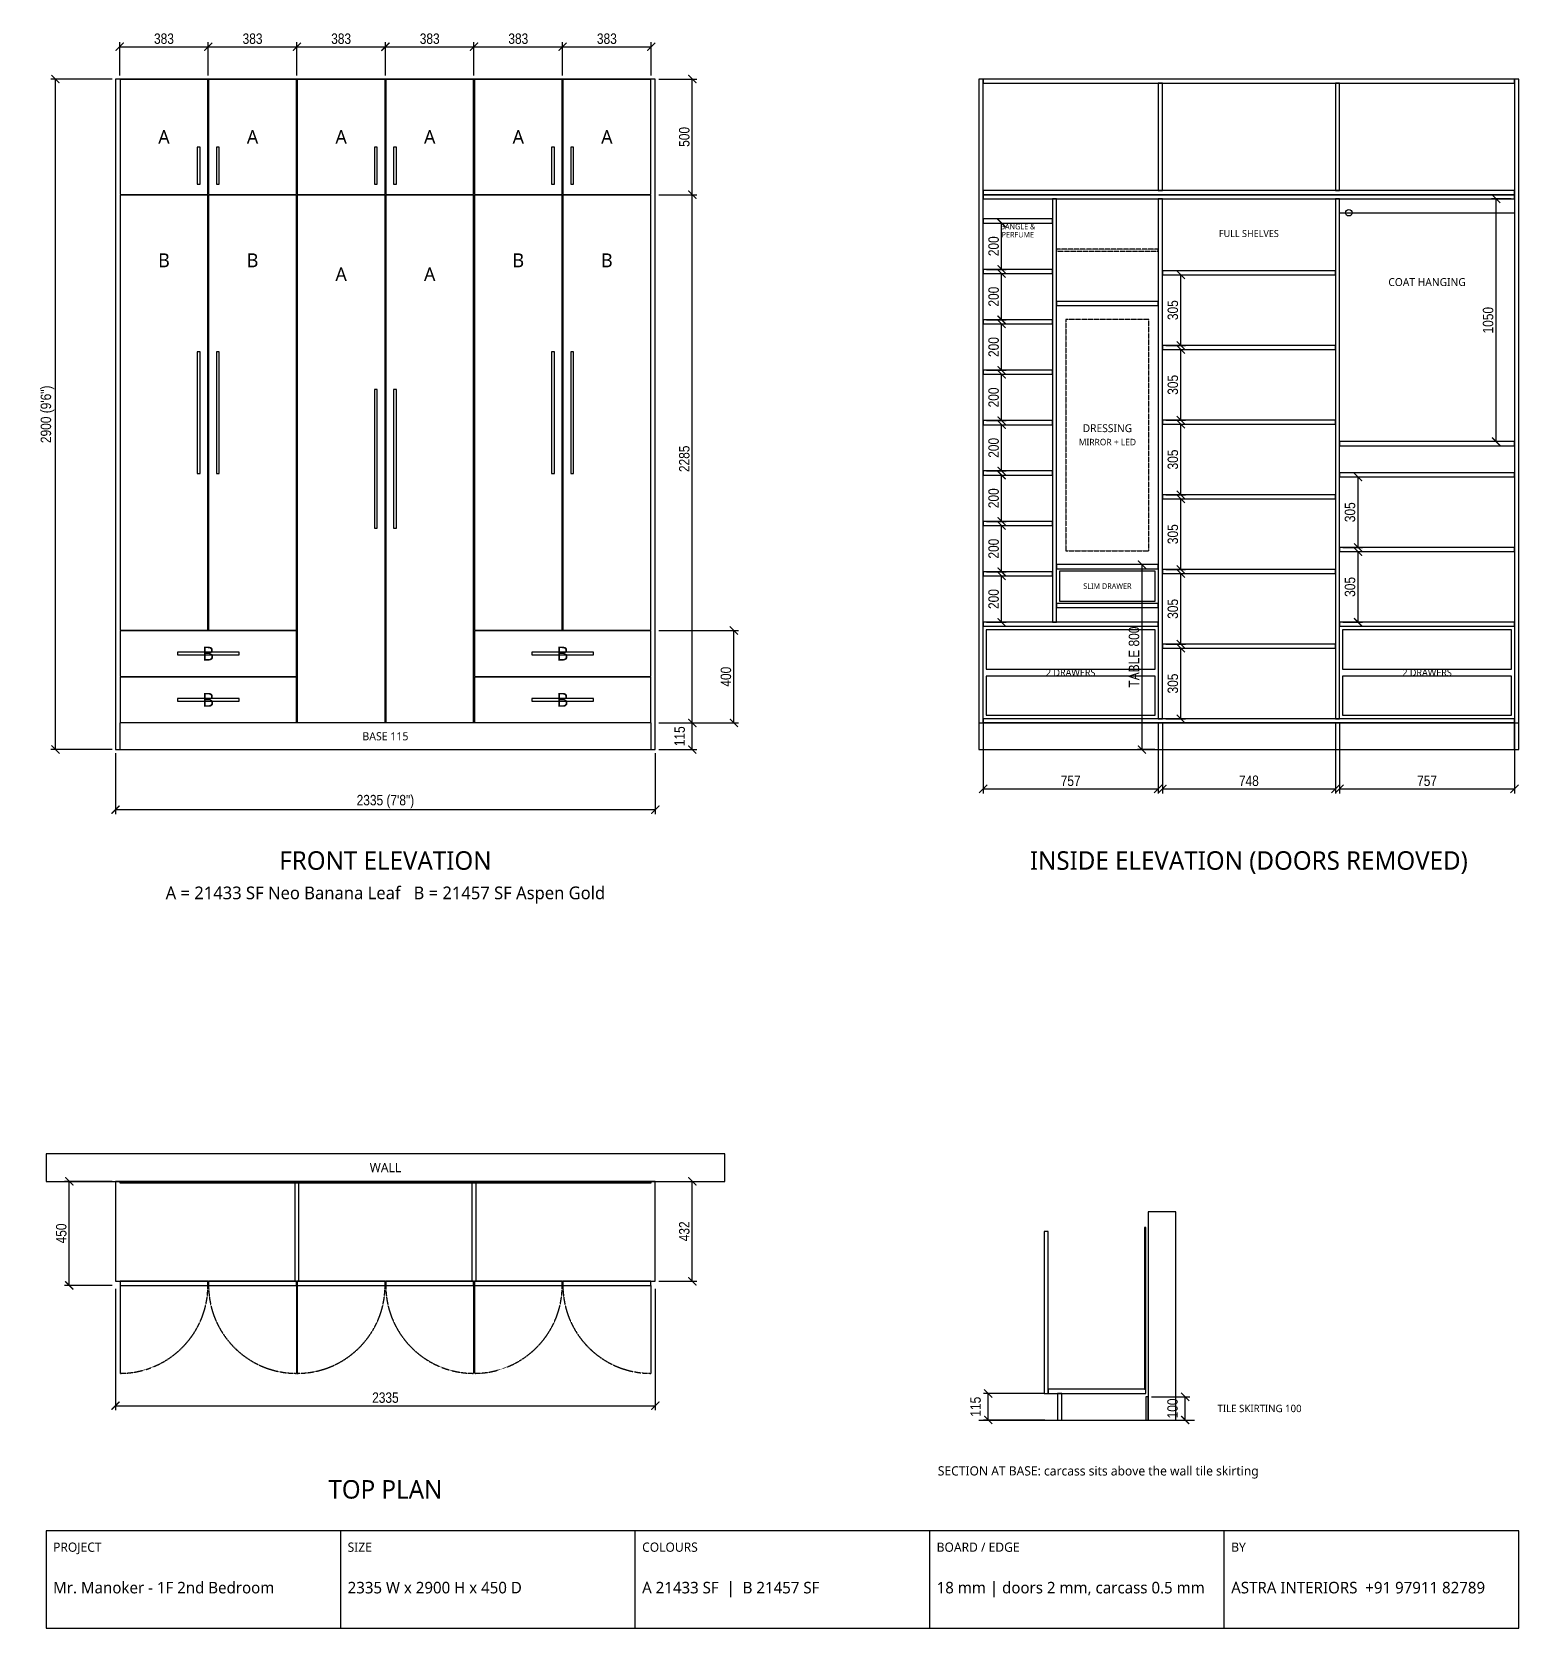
# Model space of a CAD drawing. Header units: millimetres. Extents: x -362 to 6071, y -3800 to 3104.
import ezdxf
from ezdxf.enums import TextEntityAlignment as Align

# ---------------------------------------------------------------- set-up
doc = ezdxf.new("R2010")
doc.units = ezdxf.units.MM
doc.linetypes.add('DASHED', pattern=[1.524, 1.27, -0.254])
for name, color, linetype in [('0-OUTLINE', 7, 'Continuous'), ('1-CARCASS', 7, 'Continuous'), ('10-TITLE', 7, 'Continuous'), ('2-DOOR-A-21433SF', 8, 'Continuous'), ('2-DOOR-B-21457SF', 5, 'Continuous'), ('4-HANDLE', 40, 'Continuous'), ('5-INTERNAL', 8, 'Continuous'), ('6-GLASS', 4, 'DASHED'), ('7-DIM', 1, 'Continuous'), ('8-TEXT', 7, 'Continuous'), ('9-WALL', 9, 'Continuous')]:
    doc.layers.add(name, color=color, linetype=linetype)
doc.styles.add('OpenSans', font='OpenSans-Regular.ttf')
doc.styles.add('OpenSansCondensed-Light', font='OpenSansCondensed-Light.ttf')
doc.dimstyles.new('EZDXF', dxfattribs={"dimtxt": 45, "dimasz": 35, "dimexe": 20, "dimexo": 15, "dimgap": 12, "dimtad": 1, "dimlfac": 100, "dimzin": 12, "dimdsep": 46, "dimtxsty": 'OpenSansCondensed-Light', "dimblk": 'ARCHTICK', "dimcen": 2.5, "dimazin": 3, "dimtfac": 0.5, "dimtmove": 2, "dimatfit": 3})

# ---------------------------------------------------------------- blocks, each defined once
blk = doc.blocks.new('_ARCHTICK')
at = {"color": 0, "linetype": 'BYBLOCK', "const_width": 0.15}
blk.add_lwpolyline([(-0.5, -0.5), (0.5, 0.5)], dxfattribs=at)

msp = doc.modelspace()

# ---------------------------------------------------------------- linework, layer by layer
at = {"layer": '0-OUTLINE'}
for points in [[(0, 0), (2335, 0), (2335, 2900), (0, 2900)], [(3735, 0), (6070, 0), (6070, 2900), (3735, 2900)]]:
    msp.add_lwpolyline(points, close=True, dxfattribs=at)
at = {"layer": '1-CARCASS'}
for points in [[(3735, 115), (3753, 115), (3753, 2900), (3735, 2900)], [(3753, 2882), (6052, 2882), (6052, 2900), (3753, 2900)], [(6052, 115), (6070, 115), (6070, 2900), (6052, 2900)], [(4510.33333, 2418), (4528.33333, 2418), (4528.33333, 2882), (4510.33333, 2882)], [(5276.66667, 2418), (5294.66667, 2418), (5294.66667, 2882), (5276.66667, 2882)], [(3753, 2400), (6052, 2400), (6052, 2418), (3753, 2418)], [(3753, 2382), (6052, 2382), (6052, 2400), (3753, 2400)], [(4053, 551), (4071, 551), (4071, 2382), (4053, 2382)], [(4510.33333, 133), (4528.33333, 133), (4528.33333, 2382), (4510.33333, 2382)], [(5276.66667, 133), (5294.66667, 133), (5294.66667, 2382), (5276.66667, 2382)], [(18, 0), (2317, 0), (2317, 115), (18, 115)], [(3753, 115), (6052, 115), (6052, 133), (3753, 133)], [(0, -2300), (2335, -2300), (2335, -1868), (0, -1868)], [(775.33333, -2300), (793.33333, -2300), (793.33333, -1874), (775.33333, -1874)], [(1541.66667, -2300), (1559.66667, -2300), (1559.66667, -1874), (1541.66667, -1874)], [(4035, -2785), (4457, -2785), (4457, -2767), (4035, -2767)], [(4075, -2900), (4093, -2900), (4093, -2785), (4075, -2785)]]:
    msp.add_lwpolyline(points, close=True, dxfattribs=at)
at = {"layer": '10-TITLE'}
for p, q in [((974, -3800), (974, -3380)), ((2248, -3800), (2248, -3380)), ((3522, -3800), (3522, -3380)), ((4796, -3800), (4796, -3380))]:
    msp.add_line(p, q, dxfattribs=at)
msp.add_lwpolyline([(-300, -3800), (6070, -3800), (6070, -3380), (-300, -3380)], close=True, dxfattribs=at)
at = {"layer": '2-DOOR-A-21433SF'}
for points in [[(19.5, 2401.5), (399.66667, 2401.5), (399.66667, 2898.5), (19.5, 2898.5)], [(402.66667, 2401.5), (782.83333, 2401.5), (782.83333, 2898.5), (402.66667, 2898.5)], [(785.83333, 2401.5), (1166, 2401.5), (1166, 2898.5), (785.83333, 2898.5)], [(1169, 2401.5), (1549.16667, 2401.5), (1549.16667, 2898.5), (1169, 2898.5)], [(1552.16667, 2401.5), (1932.33333, 2401.5), (1932.33333, 2898.5), (1552.16667, 2898.5)], [(1935.33333, 2401.5), (2315.5, 2401.5), (2315.5, 2898.5), (1935.33333, 2898.5)], [(785.83333, 116.5), (1166, 116.5), (1166, 2398.5), (785.83333, 2398.5)], [(1169, 116.5), (1549.16667, 116.5), (1549.16667, 2398.5), (1169, 2398.5)], [(4017, -2785), (4035, -2785), (4035, -2085), (4017, -2085)], [(785.83333, -2318), (1166, -2318), (1166, -2300), (785.83333, -2300)], [(1169, -2318), (1549.16667, -2318), (1549.16667, -2300), (1169, -2300)]]:
    msp.add_lwpolyline(points, close=True, dxfattribs=at)
at = {"layer": '2-DOOR-B-21457SF'}
for points in [[(19.5, 516.5), (399.66667, 516.5), (399.66667, 2398.5), (19.5, 2398.5)], [(402.66667, 516.5), (782.83333, 516.5), (782.83333, 2398.5), (402.66667, 2398.5)], [(1552.16667, 516.5), (1932.33333, 516.5), (1932.33333, 2398.5), (1552.16667, 2398.5)], [(1935.33333, 516.5), (2315.5, 516.5), (2315.5, 2398.5), (1935.33333, 2398.5)], [(19.5, 316.5), (782.83333, 316.5), (782.83333, 513.5), (19.5, 513.5)], [(1552.16667, 316.5), (2315.5, 316.5), (2315.5, 513.5), (1552.16667, 513.5)], [(19.5, 116.5), (782.83333, 116.5), (782.83333, 313.5), (19.5, 313.5)], [(1552.16667, 116.5), (2315.5, 116.5), (2315.5, 313.5), (1552.16667, 313.5)], [(19.5, -2318), (399.66667, -2318), (399.66667, -2300), (19.5, -2300)], [(402.66667, -2318), (782.83333, -2318), (782.83333, -2300), (402.66667, -2300)], [(1552.16667, -2318), (1932.33333, -2318), (1932.33333, -2300), (1552.16667, -2300)], [(1935.33333, -2318), (2315.5, -2318), (2315.5, -2300), (1935.33333, -2300)]]:
    msp.add_lwpolyline(points, close=True, dxfattribs=at)
at = {"layer": '4-HANDLE'}
for points in [[(353.66667, 2445.75), (365.66667, 2445.75), (365.66667, 2605.75), (353.66667, 2605.75)], [(436.66667, 2445.75), (448.66667, 2445.75), (448.66667, 2605.75), (436.66667, 2605.75)], [(1120, 2445.75), (1132, 2445.75), (1132, 2605.75), (1120, 2605.75)], [(1203, 2445.75), (1215, 2445.75), (1215, 2605.75), (1203, 2605.75)], [(1886.33333, 2445.75), (1898.33333, 2445.75), (1898.33333, 2605.75), (1886.33333, 2605.75)], [(1969.33333, 2445.75), (1981.33333, 2445.75), (1981.33333, 2605.75), (1969.33333, 2605.75)], [(353.66667, 1194.02), (365.66667, 1194.02), (365.66667, 1720.98), (353.66667, 1720.98)], [(436.66667, 1194.02), (448.66667, 1194.02), (448.66667, 1720.98), (436.66667, 1720.98)], [(1886.33333, 1194.02), (1898.33333, 1194.02), (1898.33333, 1720.98), (1886.33333, 1720.98)], [(1969.33333, 1194.02), (1981.33333, 1194.02), (1981.33333, 1720.98), (1969.33333, 1720.98)], [(1120, 957.5), (1132, 957.5), (1132, 1557.5), (1120, 1557.5)], [(1203, 957.5), (1215, 957.5), (1215, 1557.5), (1203, 1557.5)], [(267.58333, 409), (534.75, 409), (534.75, 421), (267.58333, 421)], [(1800.25, 409), (2067.41667, 409), (2067.41667, 421), (1800.25, 421)], [(267.58333, 209), (534.75, 209), (534.75, 221), (267.58333, 221)], [(1800.25, 209), (2067.41667, 209), (2067.41667, 221), (1800.25, 221)]]:
    msp.add_lwpolyline(points, close=True, dxfattribs=at)
at = {"layer": '5-INTERNAL'}
for p, q in [((5294.66667, 2322), (6052, 2322)), ((19.5, -2318), (19.5, -2698.16667)), ((782.83333, -2318), (782.83333, -2698.16667)), ((785.83333, -2318), (785.83333, -2698.16667)), ((1549.16667, -2318), (1549.16667, -2698.16667)), ((1552.16667, -2318), (1552.16667, -2698.16667)), ((2315.5, -2318), (2315.5, -2698.16667))]:
    msp.add_line(p, q, dxfattribs=at)
for points in [[(3753, 2277), (4053, 2277), (4053, 2295), (3753, 2295)], [(3753, 2059), (4053, 2059), (4053, 2077), (3753, 2077)], [(4528.33333, 2053), (5276.66667, 2053), (5276.66667, 2071), (4528.33333, 2071)], [(4071, 1920), (4510.33333, 1920), (4510.33333, 1938), (4071, 1938)], [(3753, 1841), (4053, 1841), (4053, 1859), (3753, 1859)], [(4528.33333, 1730), (5276.66667, 1730), (5276.66667, 1748), (4528.33333, 1748)], [(3753, 1623), (4053, 1623), (4053, 1641), (3753, 1641)], [(3753, 1405), (4053, 1405), (4053, 1423), (3753, 1423)], [(4528.33333, 1407), (5276.66667, 1407), (5276.66667, 1425), (4528.33333, 1425)], [(5294.66667, 1314), (6052, 1314), (6052, 1332), (5294.66667, 1332)], [(3753, 1187), (4053, 1187), (4053, 1205), (3753, 1205)], [(5294.66667, 1179), (6052, 1179), (6052, 1197), (5294.66667, 1197)], [(4528.33333, 1084), (5276.66667, 1084), (5276.66667, 1102), (4528.33333, 1102)], [(3753, 969), (4053, 969), (4053, 987), (3753, 987)], [(5294.66667, 856), (6052, 856), (6052, 874), (5294.66667, 874)], [(3753, 751), (4053, 751), (4053, 769), (3753, 769)], [(4071, 782), (4510.33333, 782), (4510.33333, 800), (4071, 800)], [(4084, 642), (4497.33333, 642), (4497.33333, 772), (4084, 772)], [(4528.33333, 761), (5276.66667, 761), (5276.66667, 779), (4528.33333, 779)], [(4071, 614), (4510.33333, 614), (4510.33333, 632), (4071, 632)], [(3753, 533), (4510.33333, 533), (4510.33333, 551), (3753, 551)], [(3766, 348), (4497.33333, 348), (4497.33333, 518), (3766, 518)], [(5294.66667, 533), (6052, 533), (6052, 551), (5294.66667, 551)], [(5307.66667, 348), (6039, 348), (6039, 518), (5307.66667, 518)], [(4528.33333, 438), (5276.66667, 438), (5276.66667, 456), (4528.33333, 456)], [(3766, 148), (4497.33333, 148), (4497.33333, 318), (3766, 318)], [(5307.66667, 148), (6039, 148), (6039, 318), (5307.66667, 318)], [(3753, 0), (6052, 0), (6052, 115), (3753, 115)], [(18, -1874), (2317, -1874), (2317, -1868), (18, -1868)], [(4451, -2767), (4457, -2767), (4457, -2067), (4451, -2067)]]:
    msp.add_lwpolyline(points, close=True, dxfattribs=at)
msp.add_circle((5334.66667, 2322), 14, dxfattribs=at)
at = {"layer": '6-GLASS'}
for points in [[(4071, 2156), (4510.33333, 2156), (4510.33333, 2164), (4071, 2164)], [(4111, 860), (4470.33333, 860), (4470.33333, 1860), (4111, 1860)]]:
    msp.add_lwpolyline(points, close=True, dxfattribs=at)
for centre, start, end in [((19.5, -2318), 270, 360), ((782.83333, -2318), 180, 270), ((785.83333, -2318), 270, 360), ((1549.16667, -2318), 180, 270), ((1552.16667, -2318), 270, 360), ((2315.5, -2318), 180, 270)]:
    msp.add_arc(centre, 380.16667, start, end, dxfattribs=at)
at = {"layer": '9-WALL'}
msp.add_line((3735, -2900), (4667, -2900), dxfattribs=at)
for points in [[(-300, -1868), (2635, -1868), (2635, -1748), (-300, -1748)], [(4467, -2900), (4587, -2900), (4587, -2000), (4467, -2000)], [(4457, -2900), (4467, -2900), (4467, -2800), (4457, -2800)]]:
    msp.add_lwpolyline(points, close=True, dxfattribs=at)

# ---------------------------------------------------------------- texts
at = {"layer": '10-TITLE', "style": 'OpenSans'}
for s, height, p in [('PROJECT', 40, (-270, -3470)), ('SIZE', 40, (1004, -3470)), ('COLOURS', 40, (2278, -3470)), ('BOARD / EDGE', 40, (3552, -3470)), ('BY', 40, (4826, -3470)), ('Mr. Manoker - 1F 2nd Bedroom', 50, (-270, -3650)), ('2335 W x 2900 H x 450 D', 50, (1004, -3650)), ('A 21433 SF  |  B 21457 SF', 50, (2278, -3650)), ('18 mm | doors 2 mm, carcass 0.5 mm', 50, (3552, -3650)), ('ASTRA INTERIORS  +91 97911 82789', 50, (4826, -3650))]:
    msp.add_text(s, height=height, dxfattribs=at).set_placement(p)
at = {"layer": '8-TEXT', "style": 'OpenSans'}
for s, height, p in [('A', 60, (209.58333, 2650)), ('A', 60, (592.75, 2650)), ('A', 60, (975.91667, 2650)), ('A', 60, (1359.08333, 2650)), ('A', 60, (1742.25, 2650)), ('A', 60, (2125.41667, 2650)), ('BANGLE &', 24, (3903, 2262)), ('PERFUME', 24, (3903, 2227)), ('FULL SHELVES', 30, (4902.5, 2232)), ('B', 60, (209.58333, 2116.2)), ('B', 60, (592.75, 2116.2)), ('B', 60, (1742.25, 2116.2)), ('B', 60, (2125.41667, 2116.2)), ('A', 60, (975.91667, 2056.2)), ('A', 60, (1359.08333, 2056.2)), ('COAT HANGING', 34, (5673.33333, 2022)), ('DRESSING', 34, (4290.66667, 1390)), ('MIRROR + LED', 28, (4290.66667, 1330)), ('SLIM DRAWER', 24, (4290.66667, 707)), ('B', 60, (401.16667, 415)), ('B', 60, (1933.83333, 415)), ('2 DRAWERS', 30, (4131.66667, 333)), ('2 DRAWERS', 30, (5673.33333, 333)), ('B', 60, (401.16667, 215)), ('B', 60, (1933.83333, 215)), ('BASE 115', 35, (1167.5, 57.5)), ('FRONT ELEVATION', 80, (1167.5, -480)), ('INSIDE ELEVATION (DOORS REMOVED)', 80, (4902.5, -480)), ('A = 21433 SF Neo Banana Leaf   B = 21457 SF Aspen Gold', 55, (1167.5, -620)), ('WALL', 40, (1167.5, -1808)), ('SECTION AT BASE: carcass sits above the wall tile skirting', 40, (4251, -3120)), ('TOP PLAN', 80, (1167.5, -3200))]:
    msp.add_text(s, height=height, dxfattribs=at).set_placement(p, align=Align.MIDDLE_CENTER)
msp.add_text('TILE SKIRTING 100', height=32, dxfattribs=at).set_placement((4767, -2850), align=Align.MIDDLE_LEFT)

# ---------------------------------------------------------------- dimensions: what is measured, and where the dimension line sits
at = {"layer": '7-DIM'}
for base, p1, p2, text in [((18, 3040), (18, 2900), (401.16667, 2900), '383'), ((401.16667, 3040), (401.16667, 2900), (784.33333, 2900), '383'), ((784.33333, 3040), (784.33333, 2900), (1167.5, 2900), '383'), ((1167.5, 3040), (1167.5, 2900), (1550.66667, 2900), '383'), ((1550.66667, 3040), (1550.66667, 2900), (1933.83333, 2900), '383'), ((1933.83333, 3040), (1933.83333, 2900), (2317, 2900), '383'), ((3753, -170), (3753, 133), (4510.33333, 133), '757'), ((4528.33333, -170), (4528.33333, 133), (5276.66667, 133), '748'), ((5294.66667, -170), (5294.66667, 133), (6052, 133), '757'), ((0, -260), (0, 0), (2335, 0), '2335 (7\'8")'), ((0, -2838), (0, -2318), (2335, -2318), '2335')]:
    msp.add_linear_dim(base=base, p1=p1, p2=p2, text=text, dimstyle='EZDXF', dxfattribs=at).render()
for base, p1, p2, text in [((-260, 0), (0, 0), (0, 2900), '2900 (9\'6")'), ((2495, 2400), (2335, 2400), (2335, 2900), '500'), ((2495, 115), (2335, 115), (2335, 2400), '2285'), ((5972, 1332), (6052, 1332), (6052, 2382), '1050'), ((3833, 2077), (3753, 2077), (3753, 2277), '200'), ((3833, 1859), (3753, 1859), (3753, 2059), '200'), ((4608.33333, 1748), (4528.33333, 1748), (4528.33333, 2053), '305'), ((3833, 1641), (3753, 1641), (3753, 1841), '200'), ((4608.33333, 1425), (4528.33333, 1425), (4528.33333, 1730), '305'), ((3833, 1423), (3753, 1423), (3753, 1623), '200'), ((3833, 1205), (3753, 1205), (3753, 1405), '200'), ((4608.33333, 1102), (4528.33333, 1102), (4528.33333, 1407), '305'), ((3833, 987), (3753, 987), (3753, 1187), '200'), ((5374.66667, 874), (5294.66667, 874), (5294.66667, 1179), '305'), ((4608.33333, 779), (4528.33333, 779), (4528.33333, 1084), '305'), ((3833, 769), (3753, 769), (3753, 969), '200'), ((5374.66667, 551), (5294.66667, 551), (5294.66667, 856), '305'), ((3833, 551), (3753, 551), (3753, 751), '200'), ((4440.33333, 0), (4510.33333, 0), (4510.33333, 800), 'TABLE 800'), ((4608.33333, 456), (4528.33333, 456), (4528.33333, 761), '305'), ((2675, 115), (2335, 115), (2335, 515), '400'), ((4608.33333, 133), (4528.33333, 133), (4528.33333, 438), '305'), ((2495, 0), (2335, 0), (2335, 115), '115'), ((-200, -2318), (0, -2318), (0, -1868), '450'), ((2495, -2300), (2335, -2300), (2335, -1868), '432'), ((3775, -2900), (4035, -2900), (4035, -2785), '115'), ((4627, -2900), (4467, -2900), (4467, -2800), '100')]:
    msp.add_linear_dim(base=base, p1=p1, p2=p2, angle=90, text=text, dimstyle='EZDXF', dxfattribs=at).render()

doc.saveas('drawing.dxf')
